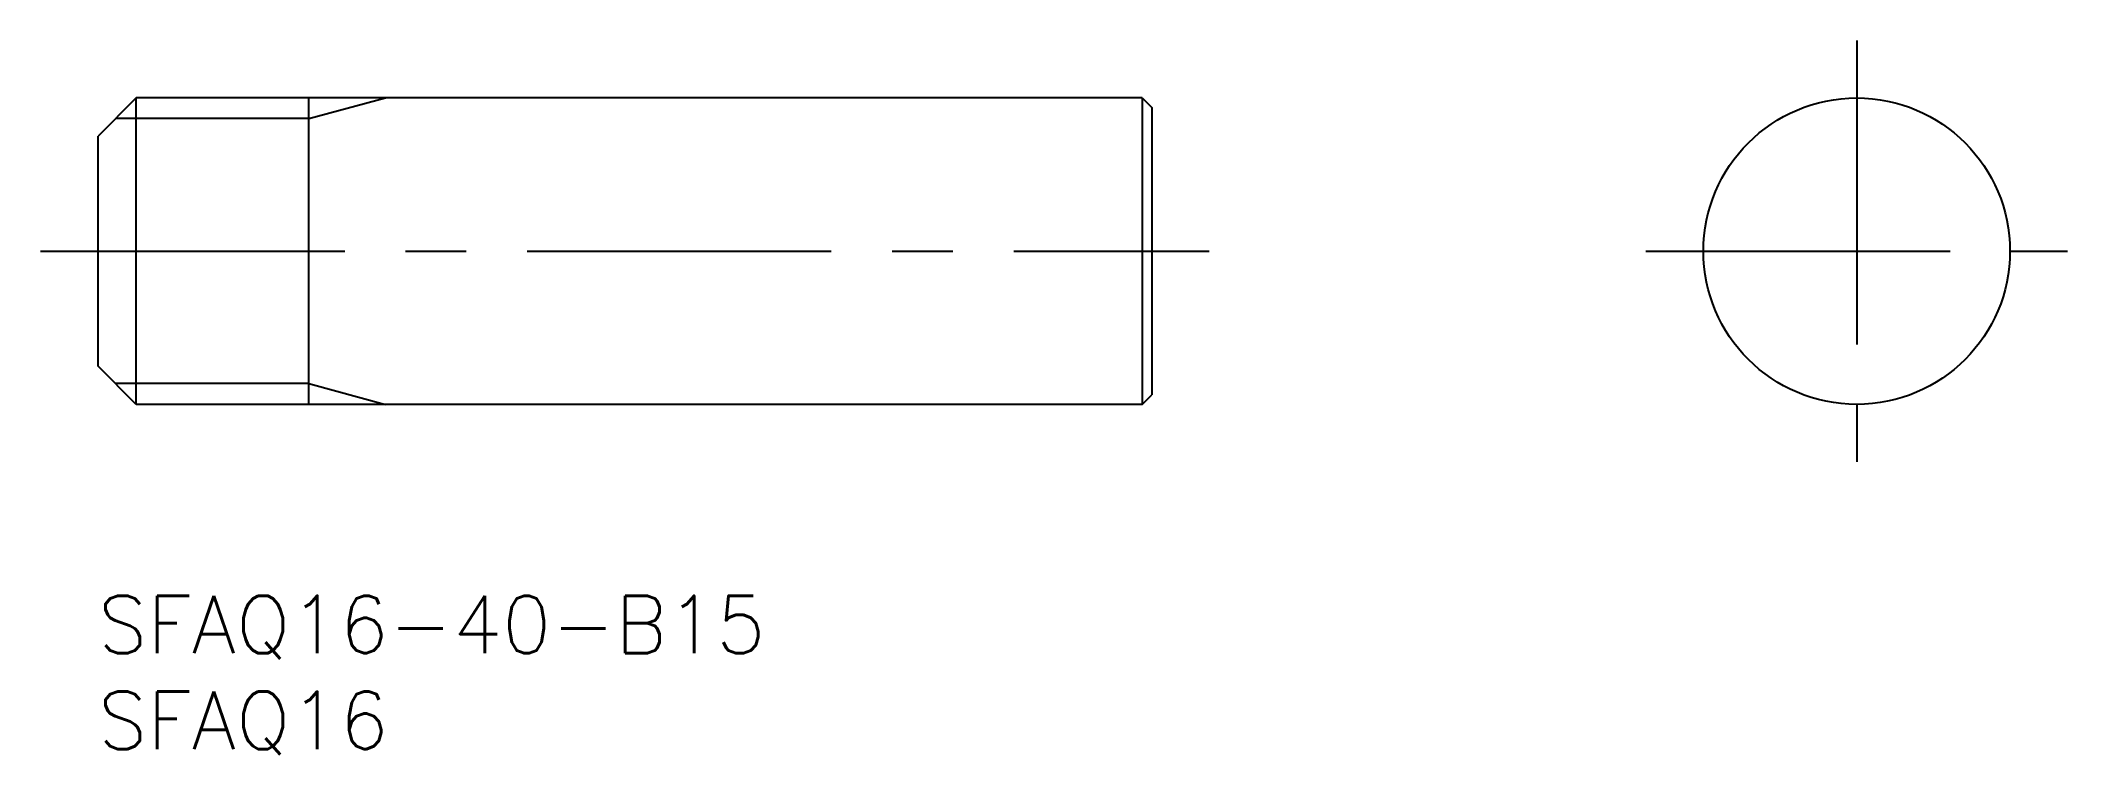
# Model space of a CAD drawing. Extents: x -3 to 103, y -8 to 29.
import ezdxf

# ---------------------------------------------------------------- set-up
doc = ezdxf.new("R2010")
doc.units = 0
doc.header["$LTSCALE"] = 0.5
doc.linetypes.add('CENTER', pattern=[50.8, 31.75, -6.35, 6.35, -6.35])
for name, color, linetype in [('MSM_CENTER', 1, 'CENTER'), ('MSM_CONTINUOUS', 7, 'CONTINUOUS'), ('MSM_NARROW', 5, 'CONTINUOUS'), ('MSM_PART_NUMBER', 7, 'CONTINUOUS')]:
    doc.layers.add(name, color=color, linetype=linetype)
doc.styles.get("Standard").update_dxf_attribs({"font": 'txt.shx', "height": 1, "bigfont": 'bigfont.shx'})

# ---------------------------------------------------------------- blocks, each defined once
blk = doc.blocks.new('*U4')
at = {"layer": 'MSM_PART_NUMBER'}
blk.add_text('SFAQ16-40-B15', height=3, dxfattribs=at).set_placement((0, -3))
blk = doc.blocks.new('*U5')
at = {"layer": 'MSM_PART_NUMBER'}
blk.add_text('SFAQ16', height=3, dxfattribs=at).set_placement((0, -8))

msp = doc.modelspace()

# ---------------------------------------------------------------- linework, layer by layer
at = {"layer": 'MSM_CENTER'}
for p, q in [((91.8, 29), (91.8, 7)), ((-3, 18), (58, 18)), ((80.8, 18), (102.8, 18))]:
    msp.add_line(p, q, dxfattribs=at)
at = {"layer": 'MSM_CONTINUOUS'}
for p, q in [((2, 26), (0, 24)), ((54.5, 26), (2, 26)), ((2, 10), (2, 26)), ((11, 10), (11, 26)), ((54.5, 26), (54.5, 10)), ((54.5, 26), (55, 25.5)), ((55, 25.5), (55, 10.5)), ((0, 12), (0, 24)), ((2, 10), (0, 12)), ((54.5, 10), (2, 10)), ((54.5, 10), (55, 10.5))]:
    msp.add_line(p, q, dxfattribs=at)
msp.add_circle((91.8, 18), 8, dxfattribs=at)
at = {"layer": 'MSM_NARROW'}
for p, q in [((11, 24.92), (15, 26)), ((11, 24.92), (0.92, 24.92)), ((11, 11.08), (0.92, 11.08)), ((11, 11.08), (15, 10))]:
    msp.add_line(p, q, dxfattribs=at)

# ---------------------------------------------------------------- block references
at = {"layer": 'MSM_CONTINUOUS'}
for name in ['*U4', '*U5']:
    msp.add_blockref(name, (0, 0), dxfattribs=at)

doc.saveas('drawing.dxf')
